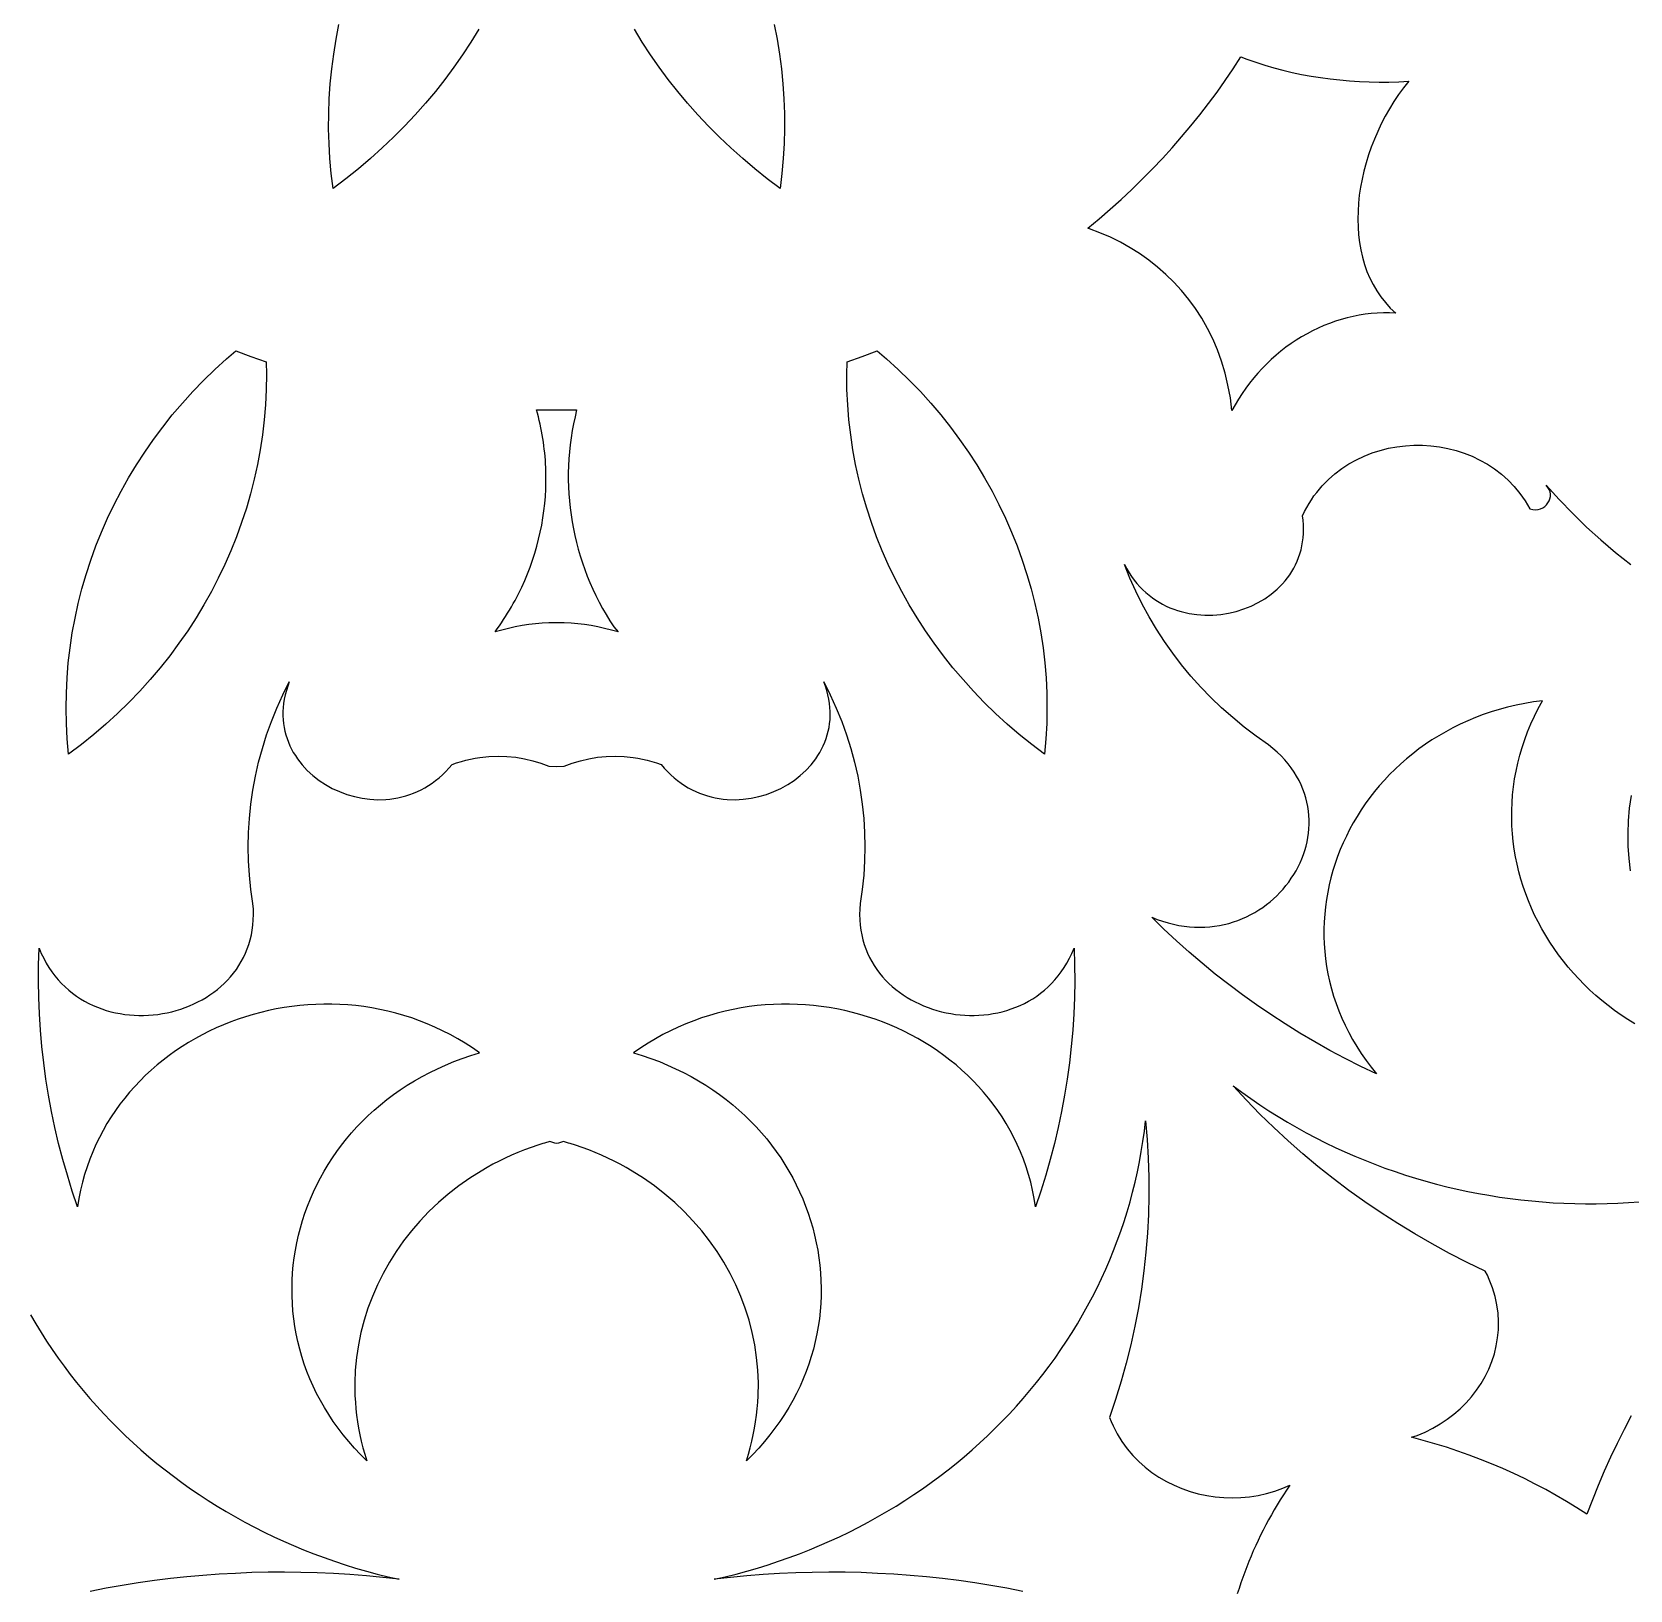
# Model space of a CAD drawing. Extents: x 2430 to 3430, y -1053 to 947.
# Drawn here: x 2853.5 to 3085.1, y -326.3 to -100.4 of the extents above; entities that cross this region are included whole.
import ezdxf

# ---------------------------------------------------------------- set-up
doc = ezdxf.new("R2010")
doc.units = 0
doc.layers.add('LAYER_1', color=18, linetype='CONTINUOUS')

msp = doc.modelspace()

# ---------------------------------------------------------------- linework, layer by layer
at = {"layer": 'LAYER_1'}
for points in [[(2918.28, -100.06), (2917.14, -101.92), (2915.94, -103.75), (2914.68, -105.55), (2913.37, -107.33), (2911.99, -109.07), (2910.56, -110.78), (2909.08, -112.46), (2907.54, -114.1), (2905.94, -115.7), (2904.29, -117.27), (2902.59, -118.8), (2900.83, -120.29), (2899.02, -121.75), (2897.16, -123.16), (2896.9, -120.99), (2896.71, -118.81), (2896.58, -116.64), (2896.53, -114.47), (2896.54, -112.29), (2896.62, -110.13), (2896.76, -107.96), (2896.98, -105.8), (2897.26, -103.65), (2897.6, -101.51), (2898.01, -99.38)], [(2961.11, -99.38), (2961.52, -101.51), (2961.86, -103.65), (2962.14, -105.8), (2962.35, -107.96), (2962.5, -110.13), (2962.58, -112.29), (2962.59, -114.47), (2962.54, -116.64), (2962.41, -118.81), (2962.22, -120.99), (2961.96, -123.16), (2960.1, -121.75), (2958.29, -120.29), (2956.53, -118.8), (2954.83, -117.27), (2953.18, -115.7), (2951.58, -114.1), (2950.04, -112.46), (2948.55, -110.78), (2947.12, -109.07), (2945.75, -107.33), (2944.44, -105.55), (2943.18, -103.75), (2941.98, -101.92), (2940.84, -100.06)], [(3085.82, -244.23), (3084.82, -243.61), (3083.84, -242.96), (3082.88, -242.29), (3081.95, -241.59), (3081.04, -240.86), (3080.16, -240.11), (3079.31, -239.34), (3078.48, -238.54), (3077.68, -237.72), (3076.91, -236.88), (3076.17, -236.02), (3075.46, -235.13), (3074.77, -234.23), (3074.12, -233.31), (3073.49, -232.37), (3072.9, -231.42), (3072.33, -230.45), (3071.8, -229.46), (3071.3, -228.46), (3070.84, -227.44), (3070.4, -226.41), (3070, -225.37), (3069.64, -224.32), (3069.31, -223.25), (3069.01, -222.18), (3068.75, -221.09), (3068.53, -220), (3068.34, -218.89), (3068.2, -217.78), (3068.08, -216.67), (3068.01, -215.54), (3067.97, -214.42), (3067.98, -213.29), (3068.02, -212.15), (3068.11, -211.01), (3068.23, -209.87), (3068.4, -208.73), (3068.6, -207.58), (3068.85, -206.44), (3069.15, -205.3), (3069.48, -204.16), (3069.86, -203.02), (3070.28, -201.88), (3070.75, -200.75), (3071.26, -199.63), (3071.82, -198.5), (3072.42, -197.39), (3071.13, -197.57), (3069.86, -197.78), (3068.61, -198.04), (3067.38, -198.33), (3066.18, -198.66), (3065, -199.02), (3063.84, -199.41), (3062.71, -199.84), (3061.6, -200.31), (3060.51, -200.8), (3059.45, -201.32), (3058.41, -201.88), (3057.4, -202.46), (3056.42, -203.07), (3055.46, -203.71), (3054.53, -204.38), (3053.63, -205.07), (3052.75, -205.79), (3051.9, -206.53), (3051.08, -207.29), (3050.28, -208.08), (3049.52, -208.89), (3048.79, -209.72), (3048.08, -210.57), (3047.41, -211.44), (3046.76, -212.32), (3046.15, -213.23), (3045.57, -214.15), (3045.01, -215.09), (3044.49, -216.04), (3044.01, -217.01), (3043.55, -217.99), (3043.13, -218.98), (3042.74, -219.98), (3042.39, -221), (3042.06, -222.02), (3041.78, -223.06), (3041.53, -224.1), (3041.31, -225.15), (3041.13, -226.21), (3040.98, -227.28), (3040.87, -228.34), (3040.8, -229.42), (3040.76, -230.49), (3040.77, -231.57), (3040.81, -232.65), (3040.88, -233.74), (3041, -234.82), (3041.15, -235.9), (3041.35, -236.98), (3041.58, -238.06), (3041.85, -239.14), (3042.17, -240.21), (3042.52, -241.27), (3042.92, -242.33), (3043.35, -243.39), (3043.83, -244.43), (3044.35, -245.47), (3044.91, -246.5), (3045.52, -247.52), (3046.17, -248.53), (3046.86, -249.53), (3047.6, -250.52), (3048.38, -251.49), (3046.1, -250.4), (3043.85, -249.25), (3041.63, -248.07), (3039.44, -246.84), (3037.28, -245.56), (3035.15, -244.24), (3033.06, -242.88), (3031, -241.48), (3028.97, -240.03), (3026.98, -238.54), (3025.02, -237.01), (3023.1, -235.44), (3021.22, -233.83), (3019.38, -232.18), (3017.57, -230.49), (3015.81, -228.76), (3016.6, -229.08), (3017.39, -229.36), (3018.18, -229.59), (3018.96, -229.79), (3019.73, -229.95), (3020.5, -230.07), (3021.26, -230.16), (3022.01, -230.21), (3022.75, -230.23), (3023.48, -230.21), (3024.21, -230.16), (3024.92, -230.08), (3025.62, -229.97), (3026.31, -229.83), (3026.99, -229.66), (3027.65, -229.46), (3028.3, -229.23), (3028.94, -228.98), (3029.56, -228.7), (3030.16, -228.39), (3030.75, -228.07), (3031.33, -227.71), (3031.89, -227.34), (3032.42, -226.95), (3032.95, -226.53), (3033.45, -226.1), (3033.93, -225.65), (3034.39, -225.18), (3034.84, -224.69), (3035.26, -224.18), (3035.66, -223.67), (3036.03, -223.13), (3036.39, -222.59), (3036.72, -222.03), (3037.02, -221.46), (3037.3, -220.88), (3037.56, -220.29), (3037.79, -219.69), (3037.99, -219.08), (3038.17, -218.46), (3038.32, -217.84), (3038.44, -217.21), (3038.53, -216.58), (3038.59, -215.94), (3038.62, -215.3), (3038.62, -214.66), (3038.59, -214.02), (3038.53, -213.38), (3038.43, -212.74), (3038.3, -212.1), (3038.14, -211.46), (3037.95, -210.82), (3037.72, -210.19), (3037.45, -209.57), (3037.15, -208.95), (3036.81, -208.34), (3036.43, -207.73), (3036.02, -207.13), (3035.57, -206.54), (3035.08, -205.97), (3034.55, -205.4), (3033.98, -204.85), (3033.37, -204.31), (3032.71, -203.78), (3030.93, -202.52), (3029.2, -201.21), (3027.54, -199.84), (3025.93, -198.42), (3024.39, -196.94), (3022.91, -195.41), (3021.49, -193.83), (3020.14, -192.2), (3018.85, -190.52), (3017.64, -188.81), (3016.49, -187.04), (3015.42, -185.24), (3014.42, -183.4), (3013.49, -181.52), (3012.64, -179.61), (3011.87, -177.66), (3012.19, -178.26), (3012.53, -178.84), (3012.89, -179.39), (3013.27, -179.91), (3013.66, -180.4), (3014.08, -180.87), (3014.51, -181.31), (3014.96, -181.72), (3015.42, -182.11), (3015.9, -182.47), (3016.38, -182.81), (3016.88, -183.12), (3017.39, -183.41), (3017.92, -183.67), (3018.45, -183.91), (3018.99, -184.12), (3019.53, -184.31), (3020.09, -184.48), (3020.65, -184.62), (3021.21, -184.74), (3022.35, -184.91), (3023.5, -184.99), (3024.65, -184.98), (3025.8, -184.88), (3026.94, -184.7), (3028.06, -184.44), (3029.15, -184.09), (3030.21, -183.67), (3031.23, -183.17), (3032.2, -182.6), (3033.12, -181.95), (3033.97, -181.23), (3034.38, -180.84), (3034.76, -180.44), (3035.13, -180.02), (3035.48, -179.59), (3035.8, -179.14), (3036.11, -178.67), (3036.39, -178.18), (3036.65, -177.68), (3036.89, -177.17), (3037.1, -176.64), (3037.29, -176.1), (3037.45, -175.54), (3037.58, -174.96), (3037.68, -174.38), (3037.76, -173.77), (3037.8, -173.16), (3037.81, -172.53), (3037.79, -171.89), (3037.74, -171.23), (3037.66, -170.57), (3037.95, -169.96), (3038.27, -169.37), (3038.6, -168.8), (3038.95, -168.25), (3039.32, -167.71), (3039.71, -167.2), (3040.53, -166.22), (3041.42, -165.32), (3042.36, -164.49), (3043.35, -163.74), (3044.39, -163.06), (3045.47, -162.46), (3046.59, -161.93), (3047.74, -161.48), (3048.92, -161.1), (3050.12, -160.8), (3051.33, -160.57), (3052.56, -160.42), (3053.8, -160.35), (3055.04, -160.35), (3056.27, -160.42), (3057.5, -160.58), (3058.72, -160.81), (3059.92, -161.12), (3061.1, -161.5), (3062.25, -161.96), (3063.37, -162.5), (3064.46, -163.11), (3065.5, -163.8), (3066.49, -164.57), (3067.44, -165.42), (3068.33, -166.34), (3069.16, -167.35), (3069.55, -167.88), (3069.92, -168.43), (3070.28, -169), (3070.61, -169.59), (3071.02, -169.68), (3071.42, -169.7), (3071.79, -169.66), (3072.14, -169.56), (3072.47, -169.41), (3072.76, -169.22), (3073.01, -168.98), (3073.22, -168.72), (3073.39, -168.43), (3073.51, -168.12), (3073.58, -167.79), (3073.59, -167.46), (3073.53, -167.12), (3073.42, -166.79), (3073.23, -166.46), (3072.96, -166.16), (3074.85, -168.24), (3076.81, -170.26), (3078.82, -172.21), (3080.9, -174.09), (3083.04, -175.9), (3085.24, -177.64)], [(3085.29, -211.13), (3085.02, -212.96), (3084.86, -214.79), (3084.79, -216.62), (3084.82, -218.45), (3084.94, -220.27), (3085.16, -222.07)], [(3085.29, -301.05), (3084.26, -303.03), (3083.26, -305.04), (3082.3, -307.05), (3081.39, -309.09), (3080.51, -311.15), (3079.67, -313.22), (3078.87, -315.3), (3077.41, -314.37), (3075.93, -313.46), (3074.43, -312.59), (3072.91, -311.75), (3071.38, -310.93), (3069.83, -310.15), (3068.26, -309.41), (3066.67, -308.69), (3065.07, -308.01), (3063.45, -307.36), (3061.82, -306.74), (3060.17, -306.16), (3058.51, -305.6), (3056.84, -305.09), (3055.15, -304.6), (3053.45, -304.15), (3054.27, -303.88), (3055.43, -303.4), (3056.55, -302.85), (3057.62, -302.23), (3058.64, -301.55), (3059.6, -300.81), (3060.52, -300.02), (3061.37, -299.17), (3062.16, -298.27), (3062.88, -297.33), (3063.54, -296.35), (3064.13, -295.33), (3064.65, -294.27), (3065.09, -293.18), (3065.46, -292.06), (3065.74, -290.92), (3065.94, -289.75), (3066.05, -288.57), (3066.07, -287.37), (3066, -286.16), (3065.83, -284.95), (3065.57, -283.73), (3065.2, -282.5), (3064.73, -281.28), (3064.45, -280.68), (3064.15, -280.07), (3061.54, -278.81), (3058.96, -277.5), (3056.43, -276.12), (3053.93, -274.68), (3051.48, -273.19), (3049.07, -271.64), (3046.71, -270.04), (3044.39, -268.38), (3042.12, -266.66), (3039.89, -264.89), (3037.72, -263.07), (3035.59, -261.2), (3033.51, -259.27), (3031.49, -257.3), (3029.52, -255.28), (3027.61, -253.21), (3028.88, -254.15), (3030.16, -255.07), (3031.47, -255.96), (3032.78, -256.83), (3034.12, -257.67), (3035.46, -258.48), (3036.82, -259.26), (3038.2, -260.02), (3039.58, -260.75), (3040.98, -261.46), (3042.39, -262.14), (3043.81, -262.79), (3045.25, -263.41), (3046.69, -264.01), (3048.15, -264.58), (3049.61, -265.13), (3051.08, -265.65), (3052.56, -266.14), (3054.05, -266.6), (3055.55, -267.04), (3057.06, -267.45), (3058.57, -267.83), (3060.09, -268.18), (3061.61, -268.51), (3063.14, -268.81), (3064.68, -269.08), (3066.22, -269.33), (3067.77, -269.55), (3069.31, -269.74), (3070.87, -269.9), (3072.42, -270.04), (3073.98, -270.15), (3075.54, -270.23), (3077.1, -270.28), (3078.66, -270.31), (3080.23, -270.3), (3081.79, -270.27), (3083.36, -270.22), (3084.92, -270.13), (3086.48, -270.02)], [(2997.15, -326.49), (2994.83, -326.04), (2992.51, -325.63), (2990.18, -325.26), (2987.85, -324.93), (2985.51, -324.64), (2983.16, -324.39), (2980.81, -324.18), (2978.45, -324.01), (2976.09, -323.88), (2973.72, -323.78), (2971.36, -323.73), (2968.99, -323.72), (2966.62, -323.74), (2964.25, -323.81), (2961.87, -323.91), (2959.5, -324.06), (2957.13, -324.25), (2954.76, -324.47), (2952.39, -324.74), (2953.99, -324.37), (2955.57, -323.98), (2957.13, -323.56), (2958.68, -323.11), (2960.22, -322.64), (2961.74, -322.13), (2963.25, -321.6), (2964.74, -321.05), (2966.22, -320.47), (2967.68, -319.86), (2969.12, -319.23), (2970.55, -318.57), (2971.96, -317.89), (2973.35, -317.19), (2974.73, -316.46), (2976.09, -315.71), (2977.43, -314.93), (2978.75, -314.14), (2980.05, -313.32), (2981.34, -312.47), (2982.6, -311.61), (2983.85, -310.72), (2985.08, -309.81), (2986.29, -308.89), (2987.47, -307.94), (2988.64, -306.97), (2989.78, -305.98), (2990.91, -304.97), (2992.01, -303.94), (2993.09, -302.89), (2994.15, -301.83), (2995.19, -300.74), (2996.2, -299.64), (2997.19, -298.52), (2998.16, -297.38), (2999.11, -296.23), (3000.03, -295.06), (3000.93, -293.87), (3001.8, -292.67), (3002.65, -291.45), (3003.47, -290.21), (3004.27, -288.96), (3005.04, -287.7), (3005.79, -286.42), (3006.51, -285.12), (3007.21, -283.81), (3007.88, -282.49), (3008.52, -281.16), (3009.14, -279.81), (3009.72, -278.45), (3010.28, -277.08), (3010.82, -275.69), (3011.32, -274.3), (3011.79, -272.89), (3012.24, -271.47), (3012.66, -270.04), (3013.04, -268.61), (3013.4, -267.16), (3013.73, -265.7), (3014.03, -264.23), (3014.3, -262.75), (3014.53, -261.26), (3014.74, -259.77), (3014.91, -258.27), (3015.14, -260.99), (3015.3, -263.71), (3015.38, -266.43), (3015.39, -269.16), (3015.33, -271.88), (3015.18, -274.59), (3014.97, -277.3), (3014.68, -280.01), (3014.31, -282.71), (3013.87, -285.4), (3013.36, -288.07), (3012.77, -290.74), (3012.11, -293.4), (3011.38, -296.04), (3010.57, -298.66), (3009.69, -301.27), (3009.94, -301.89), (3010.21, -302.5), (3010.81, -303.67), (3011.49, -304.77), (3012.23, -305.81), (3013.05, -306.78), (3013.92, -307.67), (3014.85, -308.5), (3015.83, -309.26), (3016.86, -309.95), (3017.93, -310.57), (3019.04, -311.12), (3020.18, -311.6), (3021.36, -312.01), (3022.55, -312.34), (3023.77, -312.6), (3025, -312.78), (3026.24, -312.89), (3027.49, -312.93), (3028.74, -312.89), (3029.98, -312.77), (3031.22, -312.58), (3032.44, -312.31), (3033.65, -311.96), (3034.83, -311.54), (3035.82, -311.1), (3035.35, -311.8), (3034.89, -312.51), (3034.44, -313.22), (3034, -313.94), (3033.57, -314.66), (3033.15, -315.39), (3032.75, -316.12), (3032.35, -316.86), (3031.96, -317.6), (3031.59, -318.35), (3031.23, -319.1), (3030.87, -319.86), (3030.53, -320.62), (3030.2, -321.38), (3029.89, -322.15), (3029.58, -322.93), (3029.28, -323.71), (3029, -324.49), (3028.73, -325.27), (3028.46, -326.06), (3028.21, -326.86)], [(2853.33, -286.42), (2854.07, -287.7), (2854.85, -288.96), (2855.65, -290.21), (2856.47, -291.45), (2857.32, -292.67), (2858.19, -293.87), (2859.09, -295.06), (2860.01, -296.23), (2860.96, -297.38), (2861.92, -298.52), (2862.92, -299.64), (2863.93, -300.74), (2864.97, -301.83), (2866.03, -302.89), (2867.11, -303.94), (2868.21, -304.97), (2869.33, -305.98), (2870.48, -306.97), (2871.65, -307.94), (2872.83, -308.89), (2874.04, -309.81), (2875.27, -310.72), (2876.51, -311.61), (2877.78, -312.47), (2879.06, -313.32), (2880.37, -314.14), (2881.69, -314.93), (2883.03, -315.71), (2884.39, -316.46), (2885.77, -317.19), (2887.16, -317.89), (2888.57, -318.57), (2890, -319.23), (2891.44, -319.86), (2892.9, -320.47), (2894.38, -321.05), (2895.87, -321.6), (2897.38, -322.13), (2898.9, -322.64), (2900.44, -323.11), (2901.99, -323.56), (2903.55, -323.98), (2905.13, -324.37), (2906.73, -324.74), (2904.36, -324.47), (2901.99, -324.25), (2899.62, -324.06), (2897.24, -323.91), (2894.87, -323.81), (2892.5, -323.74), (2890.13, -323.72), (2887.76, -323.73), (2885.39, -323.78), (2883.03, -323.88), (2880.67, -324.01), (2878.31, -324.18), (2875.96, -324.39), (2873.61, -324.64), (2871.27, -324.93), (2868.93, -325.26), (2866.61, -325.63), (2864.28, -326.04), (2861.97, -326.49)]]:
    msp.add_lwpolyline(points, dxfattribs=at)
for points in [[(3029.59, -104.4), (3030.88, -104.85), (3032.18, -105.27), (3033.49, -105.65), (3034.82, -106), (3036.17, -106.31), (3037.53, -106.6), (3038.9, -106.85), (3040.28, -107.07), (3041.67, -107.26), (3043.07, -107.41), (3044.48, -107.53), (3045.9, -107.62), (3047.32, -107.68), (3048.75, -107.71), (3050.19, -107.71), (3051.63, -107.67), (3053.07, -107.6), (3052.31, -108.55), (3051.59, -109.54), (3050.91, -110.55), (3050.26, -111.6), (3049.65, -112.66), (3049.08, -113.75), (3048.55, -114.86), (3048.07, -115.99), (3047.62, -117.13), (3047.22, -118.28), (3046.86, -119.44), (3046.55, -120.61), (3046.28, -121.78), (3046.06, -122.95), (3045.89, -124.12), (3045.77, -125.29), (3045.7, -126.45), (3045.67, -127.59), (3045.7, -128.73), (3045.78, -129.85), (3045.92, -130.96), (3046.1, -132.04), (3046.35, -133.11), (3046.65, -134.14), (3047, -135.15), (3047.42, -136.13), (3047.89, -137.07), (3048.42, -137.98), (3049.01, -138.85), (3049.67, -139.68), (3050.38, -140.47), (3051.16, -141.21), (3050.27, -141.17), (3049.39, -141.17), (3048.5, -141.2), (3047.61, -141.27), (3046.73, -141.37), (3045.86, -141.51), (3044.99, -141.68), (3044.12, -141.88), (3043.27, -142.12), (3042.42, -142.39), (3041.57, -142.69), (3040.74, -143.02), (3039.92, -143.38), (3039.11, -143.77), (3038.32, -144.19), (3037.53, -144.64), (3036.76, -145.12), (3036, -145.62), (3035.26, -146.15), (3034.54, -146.71), (3033.83, -147.3), (3033.14, -147.91), (3032.48, -148.55), (3031.83, -149.21), (3031.2, -149.9), (3030.59, -150.61), (3030, -151.34), (3029.44, -152.1), (3028.9, -152.88), (3028.39, -153.68), (3027.9, -154.5), (3027.44, -155.34), (3027.2, -153.47), (3026.86, -151.65), (3026.43, -149.89), (3025.91, -148.18), (3025.32, -146.54), (3024.64, -144.95), (3023.88, -143.42), (3023.05, -141.96), (3022.14, -140.56), (3021.17, -139.22), (3020.13, -137.95), (3019.03, -136.74), (3017.87, -135.6), (3016.65, -134.53), (3015.38, -133.52), (3014.05, -132.58), (3012.68, -131.72), (3011.27, -130.92), (3009.81, -130.2), (3008.31, -129.55), (3006.78, -128.98), (3006.53, -128.9), (3008.17, -127.54), (3009.79, -126.14), (3011.37, -124.72), (3012.92, -123.28), (3014.43, -121.8), (3015.91, -120.31), (3017.35, -118.79), (3018.76, -117.24), (3020.14, -115.67), (3021.48, -114.08), (3022.78, -112.47), (3024.05, -110.83), (3025.28, -109.17), (3026.47, -107.5), (3027.63, -105.8), (3028.74, -104.08)], [(2885.26, -147.5), (2887.47, -148.29), (2887.51, -150.1), (2887.47, -152.3), (2887.37, -154.5), (2887.19, -156.68), (2886.94, -158.86), (2886.61, -161.02), (2886.22, -163.16), (2885.75, -165.29), (2885.21, -167.4), (2884.6, -169.5), (2883.92, -171.57), (2883.18, -173.62), (2882.37, -175.65), (2881.49, -177.65), (2880.54, -179.63), (2879.53, -181.58), (2878.45, -183.5), (2877.31, -185.39), (2876.11, -187.25), (2874.84, -189.07), (2873.51, -190.86), (2872.12, -192.61), (2870.66, -194.33), (2869.15, -196), (2867.58, -197.63), (2865.95, -199.22), (2864.26, -200.77), (2862.51, -202.27), (2860.71, -203.73), (2858.85, -205.13), (2858.65, -202.91), (2858.53, -200.7), (2858.48, -198.49), (2858.52, -196.28), (2858.62, -194.09), (2858.8, -191.9), (2859.05, -189.73), (2859.38, -187.57), (2859.77, -185.42), (2860.24, -183.29), (2860.78, -181.18), (2861.39, -179.09), (2862.06, -177.02), (2862.81, -174.96), (2863.62, -172.94), (2864.5, -170.93), (2865.45, -168.95), (2866.46, -167.01), (2867.54, -165.09), (2868.68, -163.2), (2869.88, -161.34), (2871.15, -159.51), (2872.48, -157.73), (2873.87, -155.97), (2875.33, -154.26), (2876.84, -152.59), (2878.41, -150.95), (2880.04, -149.36), (2881.73, -147.82), (2883.08, -146.66)], [(2977.38, -147.82), (2979.07, -149.36), (2980.71, -150.95), (2982.28, -152.59), (2983.79, -154.26), (2985.24, -155.97), (2986.64, -157.73), (2987.97, -159.51), (2989.23, -161.34), (2990.44, -163.2), (2991.58, -165.09), (2992.66, -167.01), (2993.67, -168.95), (2994.61, -170.93), (2995.49, -172.94), (2996.31, -174.96), (2997.05, -177.02), (2997.73, -179.09), (2998.34, -181.18), (2998.88, -183.29), (2999.34, -185.42), (2999.74, -187.57), (3000.07, -189.73), (3000.32, -191.9), (3000.5, -194.09), (3000.6, -196.28), (3000.63, -198.49), (3000.59, -200.7), (3000.47, -202.91), (3000.27, -205.13), (2998.41, -203.73), (2996.61, -202.27), (2994.86, -200.77), (2993.17, -199.22), (2991.54, -197.63), (2989.97, -196), (2988.46, -194.33), (2987, -192.61), (2985.61, -190.86), (2984.28, -189.07), (2983.01, -187.25), (2981.81, -185.39), (2980.67, -183.5), (2979.59, -181.58), (2978.58, -179.63), (2977.63, -177.65), (2976.75, -175.65), (2975.94, -173.62), (2975.19, -171.57), (2974.52, -169.5), (2973.91, -167.4), (2973.37, -165.29), (2972.9, -163.16), (2972.51, -161.02), (2972.18, -158.86), (2971.93, -156.68), (2971.75, -154.5), (2971.64, -152.3), (2971.61, -150.1), (2971.65, -148.29), (2973.85, -147.5), (2976.03, -146.66)], [(2932.47, -155.21), (2932.23, -156.22), (2932.01, -157.23), (2931.82, -158.24), (2931.66, -159.26), (2931.52, -160.28), (2931.42, -161.3), (2931.34, -162.32), (2931.28, -163.34), (2931.25, -164.36), (2931.25, -165.38), (2931.28, -166.4), (2931.33, -167.41), (2931.41, -168.43), (2931.52, -169.44), (2931.65, -170.45), (2931.81, -171.45), (2931.99, -172.45), (2932.2, -173.45), (2932.44, -174.44), (2932.7, -175.43), (2932.99, -176.41), (2933.3, -177.39), (2933.64, -178.36), (2934, -179.32), (2934.39, -180.27), (2934.81, -181.22), (2935.25, -182.15), (2935.72, -183.08), (2936.21, -184), (2936.73, -184.91), (2937.27, -185.81), (2937.84, -186.7), (2938.47, -187.42), (2937.5, -187.14), (2936.52, -186.9), (2935.55, -186.69), (2934.57, -186.5), (2933.59, -186.35), (2932.62, -186.24), (2931.65, -186.15), (2930.68, -186.09), (2929.56, -186.09), (2928.44, -186.09), (2927.47, -186.15), (2926.5, -186.24), (2925.52, -186.35), (2924.55, -186.5), (2923.57, -186.69), (2922.59, -186.9), (2921.62, -187.14), (2920.65, -187.42), (2920.97, -186.98), (2921.28, -186.53), (2921.59, -186.08), (2921.89, -185.63), (2922.18, -185.18), (2922.47, -184.72), (2922.74, -184.26), (2923.02, -183.79), (2923.28, -183.32), (2923.54, -182.85), (2924.03, -181.9), (2924.5, -180.94), (2924.94, -179.97), (2925.34, -179), (2925.72, -178.01), (2926.08, -177.01), (2926.4, -176.01), (2926.69, -175), (2926.96, -173.98), (2927.19, -172.96), (2927.4, -171.93), (2927.58, -170.9), (2927.73, -169.86), (2927.84, -168.82), (2927.93, -167.77), (2927.99, -166.73), (2928.02, -165.68), (2928.02, -165.15), (2928.02, -164.63), (2928.01, -164.1), (2927.99, -163.58), (2927.96, -163.05), (2927.93, -162.53), (2927.89, -162), (2927.84, -161.47), (2927.78, -160.95), (2927.72, -160.42), (2927.64, -159.9), (2927.56, -159.38), (2927.48, -158.85), (2927.38, -158.33), (2927.28, -157.81), (2927.17, -157.28), (2927.05, -156.76), (2926.92, -156.24), (2926.79, -155.72), (2926.65, -155.21), (2928.48, -155.23), (2929.56, -155.23), (2930.63, -155.23)], [(2969.23, -196.54), (2970.09, -198.45), (2970.88, -200.39), (2971.58, -202.34), (2972.2, -204.32), (2972.74, -206.32), (2973.2, -208.33), (2973.57, -210.35), (2973.86, -212.39), (2974.07, -214.44), (2974.2, -216.49), (2974.24, -218.55), (2974.19, -220.61), (2974.07, -222.68), (2973.85, -224.74), (2973.56, -226.8), (2973.5, -227.6), (2973.48, -228.38), (2973.5, -229.15), (2973.56, -229.9), (2973.66, -230.63), (2973.79, -231.34), (2973.95, -232.03), (2974.15, -232.71), (2974.38, -233.36), (2974.64, -234), (2974.93, -234.61), (2975.25, -235.21), (2975.6, -235.79), (2975.97, -236.34), (2976.37, -236.88), (2976.8, -237.39), (2977.24, -237.89), (2977.71, -238.36), (2978.2, -238.81), (2978.71, -239.24), (2979.24, -239.65), (2979.79, -240.03), (2980.35, -240.4), (2980.93, -240.74), (2981.53, -241.05), (2982.13, -241.35), (2982.75, -241.62), (2983.39, -241.87), (2984.03, -242.09), (2984.68, -242.29), (2985.34, -242.47), (2986, -242.62), (2986.68, -242.75), (2987.35, -242.85), (2988.03, -242.93), (2988.72, -242.98), (2989.4, -243.01), (2990.09, -243.01), (2990.77, -242.99), (2991.46, -242.94), (2992.14, -242.86), (2992.82, -242.75), (2993.49, -242.62), (2994.15, -242.47), (2994.81, -242.28), (2995.46, -242.07), (2996.11, -241.83), (2996.74, -241.56), (2997.36, -241.26), (2997.97, -240.94), (2998.56, -240.58), (2999.14, -240.2), (2999.7, -239.79), (3000.25, -239.35), (3000.78, -238.88), (3001.29, -238.38), (3001.78, -237.85), (3002.25, -237.28), (3002.69, -236.69), (3003.11, -236.07), (3003.51, -235.42), (3003.89, -234.73), (3004.23, -234.02), (3004.55, -233.27), (3004.63, -235.65), (3004.65, -238.03), (3004.61, -240.41), (3004.51, -242.78), (3004.36, -245.15), (3004.15, -247.52), (3003.88, -249.88), (3003.56, -252.23), (3003.18, -254.58), (3002.75, -256.92), (3002.26, -259.25), (3001.71, -261.57), (3001.11, -263.88), (3000.45, -266.18), (2999.74, -268.46), (2998.97, -270.74), (2998.78, -269.54), (2998.54, -268.36), (2998.27, -267.2), (2997.95, -266.06), (2997.6, -264.94), (2997.21, -263.84), (2996.78, -262.77), (2996.32, -261.72), (2995.82, -260.69), (2995.29, -259.68), (2994.73, -258.69), (2994.13, -257.73), (2993.5, -256.8), (2992.84, -255.88), (2992.15, -254.99), (2991.43, -254.13), (2990.69, -253.29), (2989.92, -252.48), (2989.12, -251.69), (2988.29, -250.93), (2987.45, -250.19), (2986.57, -249.48), (2985.68, -248.8), (2984.77, -248.15), (2983.83, -247.52), (2982.87, -246.92), (2981.9, -246.35), (2980.91, -245.81), (2979.9, -245.3), (2978.87, -244.82), (2977.83, -244.37), (2976.78, -243.95), (2975.71, -243.56), (2974.62, -243.2), (2973.53, -242.87), (2972.43, -242.57), (2971.31, -242.3), (2970.19, -242.07), (2969.06, -241.87), (2967.92, -241.7), (2966.77, -241.57), (2965.62, -241.47), (2964.47, -241.4), (2963.31, -241.37), (2962.14, -241.37), (2960.98, -241.41), (2959.81, -241.48), (2958.65, -241.59), (2957.48, -241.73), (2956.32, -241.91), (2955.16, -242.13), (2954, -242.38), (2952.85, -242.67), (2951.7, -243), (2950.56, -243.37), (2949.43, -243.78), (2948.3, -244.22), (2947.18, -244.7), (2946.07, -245.23), (2944.97, -245.79), (2943.89, -246.39), (2942.81, -247.04), (2941.75, -247.72), (2940.71, -248.44), (2941.98, -248.83), (2943.23, -249.26), (2944.46, -249.71), (2945.65, -250.2), (2946.81, -250.73), (2947.95, -251.28), (2949.06, -251.86), (2950.14, -252.47), (2951.18, -253.12), (2952.2, -253.78), (2953.19, -254.48), (2954.15, -255.2), (2955.08, -255.95), (2955.98, -256.72), (2956.85, -257.52), (2957.68, -258.33), (2958.49, -259.17), (2959.26, -260.03), (2960.01, -260.91), (2960.72, -261.81), (2961.4, -262.73), (2962.04, -263.67), (2962.66, -264.62), (2963.24, -265.59), (2963.79, -266.57), (2964.3, -267.57), (2964.78, -268.58), (2965.23, -269.6), (2965.64, -270.64), (2966.02, -271.68), (2966.37, -272.74), (2966.68, -273.8), (2966.96, -274.88), (2967.2, -275.96), (2967.4, -277.04), (2967.57, -278.13), (2967.71, -279.23), (2967.81, -280.33), (2967.87, -281.44), (2967.9, -282.54), (2967.89, -283.65), (2967.84, -284.76), (2967.76, -285.87), (2967.64, -286.97), (2967.48, -288.08), (2967.28, -289.18), (2967.05, -290.28), (2966.78, -291.37), (2966.47, -292.46), (2966.12, -293.54), (2965.73, -294.61), (2965.31, -295.68), (2964.84, -296.74), (2964.33, -297.79), (2963.79, -298.82), (2963.21, -299.85), (2962.58, -300.86), (2961.92, -301.86), (2961.21, -302.85), (2960.46, -303.82), (2959.68, -304.78), (2958.85, -305.72), (2957.98, -306.64), (2957.07, -307.55), (2957.36, -306.61), (2957.62, -305.67), (2957.86, -304.73), (2958.07, -303.79), (2958.26, -302.84), (2958.41, -301.9), (2958.54, -300.96), (2958.64, -300.02), (2958.72, -299.08), (2958.77, -298.15), (2958.8, -296.28), (2958.72, -294.43), (2958.55, -292.59), (2958.28, -290.77), (2957.91, -288.97), (2957.45, -287.19), (2956.89, -285.45), (2956.25, -283.73), (2955.52, -282.04), (2954.7, -280.4), (2953.79, -278.79), (2952.81, -277.22), (2951.74, -275.7), (2950.59, -274.23), (2949.37, -272.81), (2948.07, -271.45), (2946.69, -270.14), (2945.24, -268.9), (2943.73, -267.72), (2942.14, -266.6), (2940.49, -265.56), (2939.64, -265.06), (2938.77, -264.59), (2937.89, -264.13), (2936.99, -263.69), (2936.08, -263.27), (2935.15, -262.88), (2934.21, -262.5), (2933.25, -262.14), (2932.28, -261.81), (2931.55, -261.58), (2931.3, -261.5), (2930.56, -261.28), (2929.82, -261.5), (2929.56, -261.58), (2929.56, -261.58), (2929.3, -261.5), (2928.56, -261.28), (2927.82, -261.5), (2927.57, -261.58), (2926.84, -261.81), (2925.86, -262.14), (2924.91, -262.5), (2923.96, -262.88), (2923.04, -263.27), (2922.12, -263.69), (2921.23, -264.13), (2920.34, -264.59), (2919.48, -265.06), (2918.63, -265.56), (2916.98, -266.6), (2915.39, -267.72), (2913.87, -268.9), (2912.43, -270.14), (2911.05, -271.45), (2909.75, -272.81), (2908.53, -274.23), (2907.38, -275.7), (2906.31, -277.22), (2905.33, -278.79), (2904.42, -280.4), (2903.6, -282.04), (2902.87, -283.73), (2902.23, -285.45), (2901.67, -287.19), (2901.21, -288.97), (2900.84, -290.77), (2900.57, -292.59), (2900.39, -294.43), (2900.32, -296.28), (2900.34, -298.15), (2900.4, -299.08), (2900.47, -300.02), (2900.58, -300.96), (2900.71, -301.9), (2900.86, -302.84), (2901.05, -303.79), (2901.26, -304.73), (2901.49, -305.67), (2901.76, -306.61), (2902.05, -307.55), (2901.14, -306.64), (2900.27, -305.72), (2899.44, -304.78), (2898.65, -303.82), (2897.91, -302.85), (2897.2, -301.86), (2896.54, -300.86), (2895.91, -299.85), (2895.33, -298.82), (2894.78, -297.79), (2894.28, -296.74), (2893.81, -295.68), (2893.39, -294.61), (2893, -293.54), (2892.65, -292.46), (2892.34, -291.37), (2892.07, -290.28), (2891.83, -289.18), (2891.64, -288.08), (2891.48, -286.97), (2891.36, -285.87), (2891.28, -284.76), (2891.23, -283.65), (2891.22, -282.54), (2891.25, -281.44), (2891.31, -280.33), (2891.41, -279.23), (2891.54, -278.13), (2891.71, -277.04), (2891.92, -275.96), (2892.16, -274.88), (2892.44, -273.8), (2892.75, -272.74), (2893.09, -271.68), (2893.47, -270.64), (2893.89, -269.6), (2894.34, -268.58), (2894.82, -267.57), (2895.33, -266.57), (2895.88, -265.59), (2896.46, -264.62), (2897.08, -263.67), (2897.72, -262.73), (2898.4, -261.81), (2899.11, -260.91), (2899.85, -260.03), (2900.63, -259.17), (2901.43, -258.33), (2902.27, -257.52), (2903.14, -256.72), (2904.04, -255.95), (2904.97, -255.2), (2905.92, -254.48), (2906.91, -253.78), (2907.93, -253.12), (2908.98, -252.47), (2910.06, -251.86), (2911.17, -251.28), (2912.3, -250.73), (2913.47, -250.2), (2914.66, -249.71), (2915.88, -249.26), (2917.13, -248.83), (2918.41, -248.44), (2917.37, -247.72), (2916.3, -247.04), (2915.23, -246.39), (2914.14, -245.79), (2913.05, -245.23), (2911.94, -244.7), (2910.82, -244.22), (2909.69, -243.78), (2908.56, -243.37), (2907.42, -243), (2906.27, -242.67), (2905.11, -242.38), (2903.96, -242.13), (2902.8, -241.91), (2901.63, -241.73), (2900.47, -241.59), (2899.3, -241.48), (2898.14, -241.41), (2896.97, -241.37), (2895.81, -241.37), (2894.65, -241.4), (2893.5, -241.47), (2892.35, -241.57), (2891.2, -241.7), (2890.06, -241.87), (2888.93, -242.07), (2887.81, -242.3), (2886.69, -242.57), (2885.59, -242.87), (2884.49, -243.2), (2883.41, -243.56), (2882.34, -243.95), (2881.29, -244.37), (2880.25, -244.82), (2879.22, -245.3), (2878.21, -245.81), (2877.22, -246.35), (2876.24, -246.92), (2875.29, -247.52), (2874.35, -248.15), (2873.44, -248.8), (2872.54, -249.48), (2871.67, -250.19), (2870.82, -250.93), (2870, -251.69), (2869.2, -252.48), (2868.43, -253.29), (2867.68, -254.13), (2866.97, -254.99), (2866.28, -255.88), (2865.62, -256.8), (2864.99, -257.73), (2864.39, -258.69), (2863.83, -259.68), (2863.3, -260.69), (2862.8, -261.72), (2862.33, -262.77), (2861.91, -263.84), (2861.52, -264.94), (2861.16, -266.06), (2860.85, -267.2), (2860.58, -268.36), (2860.34, -269.54), (2860.15, -270.74), (2859.38, -268.46), (2858.67, -266.18), (2858.01, -263.88), (2857.4, -261.57), (2856.86, -259.25), (2856.37, -256.92), (2855.93, -254.58), (2855.56, -252.23), (2855.23, -249.88), (2854.97, -247.52), (2854.76, -245.15), (2854.61, -242.78), (2854.51, -240.41), (2854.47, -238.03), (2854.49, -235.65), (2854.57, -233.27), (2854.89, -234.02), (2855.23, -234.73), (2855.61, -235.42), (2856, -236.07), (2856.43, -236.69), (2856.87, -237.28), (2857.34, -237.85), (2857.83, -238.38), (2858.34, -238.88), (2858.87, -239.35), (2859.42, -239.79), (2859.98, -240.2), (2860.56, -240.58), (2861.15, -240.94), (2861.76, -241.26), (2862.38, -241.56), (2863.01, -241.83), (2863.65, -242.07), (2864.3, -242.28), (2864.96, -242.47), (2865.63, -242.62), (2866.3, -242.75), (2866.98, -242.86), (2867.66, -242.94), (2868.34, -242.99), (2869.03, -243.01), (2869.71, -243.01), (2870.4, -242.98), (2871.08, -242.93), (2871.76, -242.85), (2872.44, -242.75), (2873.11, -242.62), (2873.78, -242.47), (2874.44, -242.29), (2875.09, -242.09), (2875.73, -241.87), (2876.36, -241.62), (2876.98, -241.35), (2877.59, -241.05), (2878.19, -240.74), (2878.77, -240.4), (2879.33, -240.03), (2879.88, -239.65), (2880.41, -239.24), (2880.92, -238.81), (2881.41, -238.36), (2881.88, -237.89), (2882.32, -237.39), (2882.75, -236.88), (2883.15, -236.34), (2883.52, -235.79), (2883.87, -235.21), (2884.19, -234.61), (2884.48, -234), (2884.74, -233.36), (2884.97, -232.71), (2885.16, -232.03), (2885.33, -231.34), (2885.46, -230.63), (2885.55, -229.9), (2885.61, -229.15), (2885.63, -228.38), (2885.62, -227.6), (2885.56, -226.8), (2885.26, -224.74), (2885.05, -222.68), (2884.92, -220.61), (2884.88, -218.55), (2884.92, -216.49), (2885.05, -214.44), (2885.26, -212.39), (2885.55, -210.35), (2885.92, -208.33), (2886.38, -206.32), (2886.92, -204.32), (2887.54, -202.34), (2888.24, -200.39), (2889.02, -198.45), (2889.89, -196.54), (2890.83, -194.66), (2890.59, -195.3), (2890.4, -195.93), (2890.23, -196.55), (2890.1, -197.17), (2890, -197.78), (2889.94, -198.38), (2889.91, -198.97), (2889.9, -199.56), (2889.93, -200.14), (2889.99, -200.71), (2890.08, -201.27), (2890.19, -201.81), (2890.33, -202.35), (2890.5, -202.88), (2890.69, -203.4), (2890.91, -203.91), (2891.15, -204.4), (2891.41, -204.88), (2891.7, -205.35), (2892, -205.8), (2892.68, -206.67), (2893.43, -207.49), (2894.25, -208.24), (2895.13, -208.93), (2896.07, -209.55), (2897.06, -210.1), (2898.09, -210.57), (2899.16, -210.97), (2900.26, -211.29), (2901.38, -211.53), (2902.52, -211.68), (2903.67, -211.74), (2904.83, -211.7), (2905.41, -211.65), (2905.99, -211.57), (2906.56, -211.47), (2907.14, -211.34), (2907.7, -211.18), (2908.27, -211), (2908.83, -210.8), (2909.38, -210.56), (2909.93, -210.3), (2910.47, -210.01), (2911, -209.69), (2911.52, -209.35), (2912.03, -208.97), (2912.53, -208.57), (2913.02, -208.13), (2913.5, -207.67), (2913.96, -207.17), (2914.41, -206.65), (2915.08, -206.41), (2915.76, -206.2), (2916.43, -206.02), (2917.1, -205.86), (2917.77, -205.73), (2918.43, -205.62), (2919.76, -205.48), (2921.07, -205.43), (2922.37, -205.46), (2923.64, -205.59), (2924.89, -205.79), (2926.11, -206.08), (2927.3, -206.44), (2928.46, -206.88), (2929.56, -206.93), (2930.66, -206.88), (2931.82, -206.44), (2933.01, -206.08), (2934.23, -205.79), (2935.48, -205.59), (2936.75, -205.46), (2938.05, -205.43), (2939.36, -205.48), (2940.68, -205.62), (2941.35, -205.73), (2942.02, -205.86), (2942.69, -206.02), (2943.36, -206.2), (2944.03, -206.41), (2944.71, -206.65), (2945.16, -207.17), (2945.62, -207.67), (2946.1, -208.13), (2946.59, -208.57), (2947.09, -208.97), (2947.6, -209.35), (2948.12, -209.69), (2948.65, -210.01), (2949.19, -210.3), (2949.74, -210.56), (2950.29, -210.8), (2950.85, -211), (2951.41, -211.18), (2951.98, -211.34), (2952.56, -211.47), (2953.13, -211.57), (2953.71, -211.65), (2954.29, -211.7), (2955.44, -211.74), (2956.6, -211.68), (2957.74, -211.53), (2958.86, -211.29), (2959.96, -210.97), (2961.03, -210.57), (2962.06, -210.1), (2963.05, -209.55), (2963.99, -208.93), (2964.87, -208.24), (2965.69, -207.49), (2966.44, -206.67), (2967.11, -205.8), (2967.42, -205.35), (2967.71, -204.88), (2967.97, -204.4), (2968.21, -203.91), (2968.43, -203.4), (2968.62, -202.88), (2968.79, -202.35), (2968.93, -201.81), (2969.04, -201.27), (2969.13, -200.71), (2969.19, -200.14), (2969.21, -199.56), (2969.21, -198.97), (2969.18, -198.38), (2969.11, -197.78), (2969.02, -197.17), (2968.89, -196.55), (2968.72, -195.93), (2968.52, -195.3), (2968.29, -194.66)]]:
    msp.add_lwpolyline(points, close=True, dxfattribs=at)

doc.saveas('drawing.dxf')
